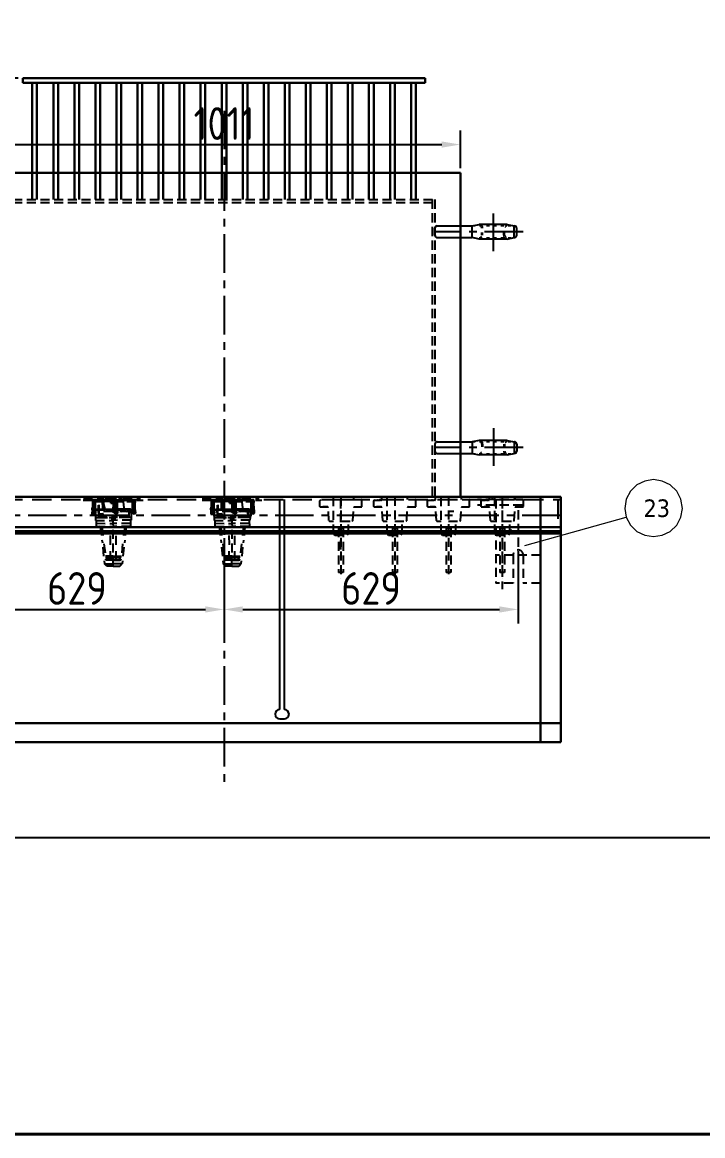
# Model space of a CAD drawing. Header units: millimetres. Extents: x 70841 to 133731, y -170061 to -164340.
# Drawn here: x 99717 to 101172, y -169741 to -167358 of the extents above; entities that cross this region are included whole.
import ezdxf

# ---------------------------------------------------------------- set-up
doc = ezdxf.new("R2010")
doc.units = ezdxf.units.MM
doc.header["$LTSCALE"] = 13
for name, pattern in [('ACAD_ISO03W100', [1.18, 0.47, -0.71]), ('CENTERX2', [101.6, 63.5, -12.7, 12.7, -12.7]), ('DASHED', [0.75, 0.5, -0.25]), ('HIDDEN', [9.525, 6.35, -3.175])]:
    doc.linetypes.add(name, pattern=pattern)
for name, color, linetype in [('1', 4, 'Continuous'), ('2', 3, 'Continuous'), ('粗实线', 4, 'Continuous'), ('细实线', 2, 'Continuous'), ('虚线', 6, 'HIDDEN'), ('铁心虚线', 1, 'DASHED')]:
    doc.layers.add(name, color=color, linetype=linetype)
doc.layers.add('标注、文本', color=3, linetype='Continuous', lineweight=25)
doc.layers.add('铁心', color=3, linetype='Continuous', lineweight=0)
doc.styles.get("Standard").update_dxf_attribs({"font": 'gbenor.shx', "bigfont": 'gbcbig.shx'})
doc.styles.add('Tahoma$001', font='tahoma.ttf', dxfattribs={"height": 2.159784})
doc.dimstyles.new('1-15', dxfattribs={"dimscale": 20, "dimtxt": 3.5, "dimasz": 2, "dimexe": 1.5, "dimexo": 0.5, "dimgap": 0.5, "dimtad": 1, "dimtoh": 1, "dimdec": 1, "dimdsep": 46, "dimtxsty": 'Standard', "dimcen": 2.5, "dimclrd": 3, "dimclre": 3, "dimclrt": 3, "dimadec": 0, "dimazin": 2, "dimtfac": 1, "dimtdec": 1, "dimtmove": 0, "dimatfit": 2, "dimfxl": 1, "dimarcsym": 0})

# ---------------------------------------------------------------- blocks, each defined once
blk = doc.blocks.new('*D975')
at = {"layer": 'Defpoints', "color": 0, "transparency": 16777216}
for p in [(100653.7, -167620), (99642.7, -167680.7), (100653.7, -167680.7)]:
    blk.add_point(p, dxfattribs=at)
at = {"layer": '标注、文本', "color": 3, "lineweight": -2, "transparency": 16777216}
for p, q in [((99642.7, -167670.7), (99642.7, -167590)), ((100653.7, -167670.7), (100653.7, -167590)), ((99682.7, -167620), (100613.7, -167620))]:
    blk.add_line(p, q, dxfattribs=at)
at = {"layer": '标注、文本', "color": 3, "transparency": 16777216}
for points in [[(99682.7, -167613.3), (99682.7, -167626.6), (99642.7, -167620)], [(100613.7, -167613.3), (100613.7, -167626.6), (100653.7, -167620)]]:
    blk.add_solid(points, dxfattribs=at)
at = {"layer": '标注、文本', "color": 3, "transparency": 16777216, "insert": (100148.2, -167575), "char_height": 70, "attachment_point": 5}
blk.add_mtext('1011', dxfattribs=at)
blk = doc.blocks.new('*D976')
at = {"layer": 'Defpoints', "color": 0, "transparency": 16777216}
for p in [(99519.2, -168498.7), (100148.2, -168498.7), (100148.2, -168615)]:
    blk.add_point(p, dxfattribs=at)
at = {"layer": '标注、文本', "color": 3, "lineweight": -2, "transparency": 16777216}
for p, q in [((99519.2, -168508.7), (99519.2, -168645)), ((100148.2, -168508.7), (100148.2, -168645)), ((99559.2, -168615), (100108.2, -168615))]:
    blk.add_line(p, q, dxfattribs=at)
at = {"layer": '标注、文本', "color": 3, "transparency": 16777216}
for points in [[(99559.2, -168608.4), (99559.2, -168621.7), (99519.2, -168615)], [(100108.2, -168608.4), (100108.2, -168621.7), (100148.2, -168615)]]:
    blk.add_solid(points, dxfattribs=at)
at = {"layer": '标注、文本', "color": 3, "transparency": 16777216, "insert": (99833.7, -168570), "char_height": 70, "attachment_point": 5}
blk.add_mtext('629', dxfattribs=at)
blk = doc.blocks.new('*D977')
at = {"layer": 'Defpoints', "color": 0, "transparency": 16777216}
for p in [(100148.2, -168452.7), (100777.2, -168498.7), (100777.2, -168615)]:
    blk.add_point(p, dxfattribs=at)
at = {"layer": '标注、文本', "color": 3, "lineweight": -2, "transparency": 16777216}
for p, q in [((100148.2, -168462.7), (100148.2, -168645)), ((100777.2, -168508.7), (100777.2, -168645)), ((100188.2, -168615), (100737.2, -168615))]:
    blk.add_line(p, q, dxfattribs=at)
at = {"layer": '标注、文本', "color": 3, "transparency": 16777216}
for points in [[(100188.2, -168608.4), (100188.2, -168621.7), (100148.2, -168615)], [(100737.2, -168608.4), (100737.2, -168621.7), (100777.2, -168615)]]:
    blk.add_solid(points, dxfattribs=at)
at = {"layer": '标注、文本', "color": 3, "transparency": 16777216, "insert": (100462.7, -168570), "char_height": 70, "attachment_point": 5}
blk.add_mtext('629', dxfattribs=at)
blk = doc.blocks.new('*D1769')
at = {"layer": 'Defpoints', "color": 0, "transparency": 16777216}
for p in [(99031.3, -167477.7), (99718.2, -167477.7), (99428.2, -168898.7)]:
    blk.add_point(p, dxfattribs=at)
at = {"layer": '标注、文本', "color": 3, "lineweight": -2, "transparency": 16777216}
for p, q in [((99708.2, -167477.7), (99001.3, -167477.7)), ((99031.3, -168858.7), (99031.3, -167517.7)), ((99418.2, -168898.7), (99001.3, -168898.7))]:
    blk.add_line(p, q, dxfattribs=at)
at = {"layer": '标注、文本', "color": 3, "transparency": 16777216}
for points in [[(99024.6, -167517.7), (99037.9, -167517.7), (99031.3, -167477.7)], [(99024.6, -168858.7), (99037.9, -168858.7), (99031.3, -168898.7)]]:
    blk.add_solid(points, dxfattribs=at)
at = {"layer": '标注、文本', "color": 3, "transparency": 16777216, "insert": (98986.3, -168188.2), "char_height": 70, "attachment_point": 5, "rotation": 90}
blk.add_mtext('1421', dxfattribs=at)

msp = doc.modelspace()

# ---------------------------------------------------------------- hatches: boundary and pattern name
at = {"layer": '铁心虚线', "ltscale": 3}
h = msp.add_hatch(color=6, dxfattribs=at)
h.dxf.hatch_style = 2
h.paths.add_polyline_path([(99911.156, -168380.596), (99942.487, -168380.646), (99943.286, -168384.104)])
h = msp.add_hatch(color=6, dxfattribs=at)
h.dxf.hatch_style = 2
h.paths.add_polyline_path([(99911.156, -168380.596), (99911.954, -168384.054), (99943.286, -168384.104)])
h = msp.add_hatch(color=6, dxfattribs=at)
h.dxf.hatch_style = 2
h.paths.add_polyline_path([(99942.487, -168380.646), (99948.339, -168380.752), (99948.977, -168383.518)])
h = msp.add_hatch(color=6, dxfattribs=at)
h.dxf.hatch_style = 2
h.paths.add_polyline_path([(99942.487, -168380.646), (99943.286, -168384.104), (99948.977, -168383.518)])
h = msp.add_hatch(color=6, dxfattribs=at)
h.dxf.hatch_style = 2
h.paths.add_polyline_path([(99948.339, -168380.752), (99948.977, -168383.518), (99949.03, -168380.593)])
h = msp.add_hatch(color=6, dxfattribs=at)
h.dxf.hatch_style = 2
h.paths.add_polyline_path([(100165.156, -168380.596), (100196.487, -168380.646), (100197.286, -168384.104)])
h = msp.add_hatch(color=6, dxfattribs=at)
h.dxf.hatch_style = 2
h.paths.add_polyline_path([(100165.156, -168380.596), (100165.954, -168384.054), (100197.286, -168384.104)])
h = msp.add_hatch(color=6, dxfattribs=at)
h.dxf.hatch_style = 2
h.paths.add_polyline_path([(100196.487, -168380.646), (100202.339, -168380.752), (100202.977, -168383.518)])
h = msp.add_hatch(color=6, dxfattribs=at)
h.dxf.hatch_style = 2
h.paths.add_polyline_path([(100196.487, -168380.646), (100197.286, -168384.104), (100202.977, -168383.518)])
h = msp.add_hatch(color=6, dxfattribs=at)
h.dxf.hatch_style = 2
h.paths.add_polyline_path([(100202.339, -168380.752), (100202.977, -168383.518), (100203.03, -168380.593)])

# ---------------------------------------------------------------- linework, layer by layer
at = {"layer": '1', "color": 1, "linetype": 'CENTERX2', "lineweight": -3, "ltscale": 0.1}
for p, q in [((100148.169, -167547.563), (100148.169, -168987.084)), ((100724.161, -167848.006), (100724.161, -167767.313)), ((100787.782, -167806.67), (100599.169, -167806.67)), ((100724.161, -168227.281), (100724.161, -168307.974)), ((100787.782, -168268.617), (100599.169, -168268.617)), ((100868.169, -168413.745), (99428.169, -168413.745))]:
    msp.add_line(p, q, dxfattribs=at)
at = {"layer": '1', "const_width": 6.541}
msp.add_lwpolyline([(98685.929, -169738.188), (105861.929, -169738.188), (105861.929, -164580.438), (98685.929, -164580.438), (98685.929, -169738.188)], dxfattribs=at)
at = {"layer": '2'}
msp.add_line((98685.929, -169102.813), (105861.929, -169102.813), dxfattribs=at)
at = {"layer": '标注、文本'}
for p, q in [((100599.169, -167814.17), (100599.169, -167799.17)), ((100604.169, -167794.17), (100678.911, -167794.17)), ((100678.911, -167794.17), (100693.911, -167791.17)), ((100678.911, -167819.17), (100678.911, -167794.17)), ((100753.911, -167791.17), (100693.911, -167791.17)), ((100753.911, -167791.17), (100768.911, -167794.17)), ((100768.911, -167819.17), (100768.911, -167794.17)), ((100774.152, -167814.17), (100774.152, -167799.17)), ((100604.169, -167819.17), (100678.911, -167819.17)), ((100693.911, -167822.17), (100678.911, -167819.17)), ((100753.911, -167822.17), (100693.911, -167822.17)), ((100753.911, -167822.17), (100768.911, -167819.17)), ((100693.911, -168253.117), (100678.911, -168256.117)), ((100753.911, -168253.117), (100693.911, -168253.117)), ((100753.911, -168253.117), (100768.911, -168256.117)), ((100599.169, -168261.117), (100599.169, -168276.117)), ((100604.169, -168256.117), (100678.911, -168256.117)), ((100678.911, -168256.117), (100678.911, -168281.117)), ((100768.911, -168256.117), (100768.911, -168281.117)), ((100774.152, -168261.117), (100774.152, -168276.117)), ((100604.169, -168281.117), (100678.911, -168281.117)), ((100678.911, -168281.117), (100693.911, -168284.117)), ((100753.911, -168284.117), (100693.911, -168284.117)), ((100753.911, -168284.117), (100768.911, -168281.117)), ((100267.169, -168829.376), (100267.169, -168379.745)), ((100277.169, -168829.376), (100277.169, -168379.745)), ((100257.169, -168839.376), (100257.169, -168839.376)), ((100267.169, -168849.376), (100277.169, -168849.376)), ((100267.169, -168849.376), (100267.169, -168849.376)), ((100277.169, -168849.376), (100277.169, -168849.376)), ((100287.169, -168839.376), (100287.169, -168839.376))]:
    msp.add_line(p, q, dxfattribs=at)
at = {"layer": '标注、文本', "color": 2, "linetype": 'ACAD_ISO03W100', "lineweight": 18}
for p, q in [((100678.911, -167794.17), (100769.152, -167794.17)), ((100698.911, -167814.17), (100698.911, -167799.17)), ((100701.911, -167814.17), (100701.911, -167799.17)), ((100745.911, -167814.17), (100745.911, -167799.17)), ((100748.911, -167814.17), (100748.911, -167799.17)), ((100678.911, -167819.17), (100769.152, -167819.17)), ((100678.911, -168256.117), (100769.152, -168256.117)), ((100698.911, -168261.117), (100698.911, -168276.117)), ((100701.911, -168261.117), (100701.911, -168276.117)), ((100745.911, -168261.117), (100745.911, -168276.117)), ((100748.911, -168261.117), (100748.911, -168276.117)), ((100678.911, -168281.117), (100769.152, -168281.117))]:
    msp.add_line(p, q, dxfattribs=at)
at = {"layer": '标注、文本'}
for centre, radius, start, end in [((100604.169, -167799.17), 5, 90, 180), ((100769.152, -167799.17), 5, 0, 90), ((100604.169, -167814.17), 5, 180, 270), ((100769.152, -167814.17), 5, 270, 0), ((100604.169, -168261.117), 5, 90, 180), ((100604.169, -168276.117), 5, 180, 270), ((100769.152, -168261.117), 5, 0, 90), ((100769.152, -168276.117), 5, 270, 0), ((100267.169, -168839.376), 10, 90, 180), ((100267.169, -168839.376), 10, 180, 270), ((100277.169, -168839.376), 10, 0, 90), ((100277.169, -168839.376), 10, 270, 0)]:
    msp.add_arc(centre, radius, start, end, dxfattribs=at)
at = {"layer": '标注、文本', "color": 2, "linetype": 'ACAD_ISO03W100', "lineweight": 18}
for centre, radius, start, end in [((100693.911, -167799.17), 8, 0, 90), ((100693.911, -167799.17), 5, 0, 90), ((100753.911, -167799.17), 8, 90, 180), ((100753.911, -167799.17), 5, 90, 180), ((100693.911, -167814.17), 5, 270, 0), ((100693.911, -167814.17), 8, 270, 0), ((100753.911, -167814.17), 8, 180, 270), ((100753.911, -167814.17), 5, 180, 270), ((100693.911, -168261.117), 8, 0, 90), ((100753.911, -168261.117), 8, 90, 180), ((100693.911, -168261.117), 5, 0, 90), ((100693.911, -168276.117), 5, 270, 0), ((100693.911, -168276.117), 8, 270, 0), ((100753.911, -168276.117), 8, 180, 270), ((100753.911, -168261.117), 5, 90, 180), ((100753.911, -168276.117), 5, 180, 270)]:
    msp.add_arc(centre, radius, start, end, dxfattribs=at)
at = {"layer": '粗实线', "lineweight": 30}
for p, q in [((99718.169, -167477.745), (100578.169, -167477.745)), ((99718.169, -167477.745), (99718.169, -167487.745)), ((99718.169, -167487.745), (100578.169, -167487.745)), ((99738.169, -167487.745), (99738.169, -167737.745)), ((99748.169, -167487.745), (99748.169, -167737.745)), ((99783.169, -167487.745), (99783.169, -167737.745)), ((99793.169, -167487.745), (99793.169, -167737.745)), ((99828.169, -167487.745), (99828.169, -167737.745)), ((99838.169, -167487.745), (99838.169, -167737.745)), ((99873.169, -167487.745), (99873.169, -167737.745)), ((99883.169, -167487.745), (99883.169, -167737.745)), ((99918.169, -167487.745), (99918.169, -167737.745)), ((99928.169, -167487.745), (99928.169, -167737.745)), ((99963.169, -167487.745), (99963.169, -167737.745)), ((99973.169, -167487.745), (99973.169, -167737.745)), ((100008.169, -167487.745), (100008.169, -167737.745)), ((100018.169, -167487.745), (100018.169, -167737.745)), ((100053.169, -167487.745), (100053.169, -167737.745)), ((100063.169, -167487.745), (100063.169, -167737.745)), ((100098.169, -167487.745), (100098.169, -167737.745)), ((100108.169, -167487.745), (100108.169, -167737.745)), ((100143.169, -167487.745), (100143.169, -167737.745)), ((100153.169, -167487.745), (100153.169, -167737.745)), ((100188.169, -167487.745), (100188.169, -167737.745)), ((100198.169, -167487.745), (100198.169, -167737.745)), ((100233.169, -167487.745), (100233.169, -167737.745)), ((100243.169, -167487.745), (100243.169, -167737.745)), ((100278.169, -167487.745), (100278.169, -167737.745)), ((100288.169, -167487.745), (100288.169, -167737.745)), ((100323.169, -167487.745), (100323.169, -167737.745)), ((100333.169, -167487.745), (100333.169, -167737.745)), ((100368.169, -167487.745), (100368.169, -167737.745)), ((100378.169, -167487.745), (100378.169, -167737.745)), ((100413.169, -167487.745), (100413.169, -167737.745)), ((100423.169, -167487.745), (100423.169, -167737.745)), ((100458.169, -167487.745), (100458.169, -167737.745)), ((100468.169, -167487.745), (100468.169, -167737.745)), ((100503.169, -167487.745), (100503.169, -167737.745)), ((100513.169, -167487.745), (100513.169, -167737.745)), ((100548.169, -167487.745), (100548.169, -167737.745)), ((100558.169, -167487.745), (100558.169, -167737.745)), ((100578.169, -167477.745), (100578.169, -167487.745)), ((99642.669, -167680.745), (100653.669, -167680.745)), ((100653.669, -167680.745), (100653.669, -168373.745)), ((99428.169, -168373.745), (100868.169, -168373.745)), ((100825.169, -168373.745), (100825.169, -168898.745)), ((100868.169, -168373.745), (100868.169, -168438.745)), ((100868.169, -168373.745), (100868.169, -168898.745)), ((99428.169, -168438.745), (100868.169, -168438.745)), ((99428.169, -168858.745), (100868.169, -168858.745)), ((99428.169, -168898.745), (100868.169, -168898.745))]:
    msp.add_line(p, q, dxfattribs=at)
at = {"layer": '细实线', "color": 4, "lineweight": 30}
for p, q in [((99428.169, -168447.701), (100868.169, -168447.701)), ((99428.169, -168452.701), (100868.169, -168452.701))]:
    msp.add_line(p, q, dxfattribs=at)
at = {"layer": '虚线', "ltscale": 0.5}
for p, q in [((99428.169, -168379.745), (100868.169, -168379.745)), ((100862.169, -168379.745), (100862.169, -168438.745))]:
    msp.add_line(p, q, dxfattribs=at)
at = {"layer": '铁心'}
msp.add_lwpolyline([(101128.476, -168398.922), (101125.163, -168379.043), (101116.128, -168361.876), (101102.273, -168348.021), (101085.105, -168340.491), (101066.733, -168337.178), (101048.059, -168340.491), (101031.193, -168348.021), (101017.338, -168361.876), (101008.001, -168379.043), (101004.99, -168398.922), (101008.001, -168417.595), (101017.338, -168434.462), (101031.193, -168448.316), (101048.059, -168456.147), (101066.733, -168459.159), (101085.105, -168456.147), (101102.273, -168448.316), (101116.128, -168434.462), (101125.163, -168417.595)], close=True, dxfattribs=at)
msp.add_lwpolyline([(100791.773, -168478.223), (101008.001, -168417.595), (101008.001, -168417.595)], dxfattribs=at)
at = {"layer": '铁心虚线', "color": 6, "ltscale": 3}
for p, q in [((99697.169, -167737.745), (100599.169, -167737.745)), ((99697.169, -167743.745), (100599.169, -167743.745)), ((100593.169, -167737.745), (100593.169, -168373.745)), ((100599.169, -167737.745), (100599.169, -168373.745)), ((99911.169, -168522.625), (99911.486, -168373.745)), ((100165.169, -168522.625), (100165.486, -168373.745)), ((100353.198, -168394.745), (100353.198, -168382.227)), ((100354.198, -168395.745), (100369.762, -168395.745)), ((100369.743, -168395.745), (100359.179, -168395.745)), ((100369.756, -168395.745), (100359.191, -168395.745)), ((100372.617, -168424.811), (100370.741, -168396.678)), ((100372.629, -168424.811), (100370.753, -168396.678)), ((100382.179, -168452.745), (100382.179, -168373.745)), ((100398.187, -168373.745), (100398.168, -168549.634)), ((100398.18, -168379.745), (100438.179, -168379.745)), ((100398.192, -168379.745), (100438.191, -168379.745)), ((100398.198, -168379.745), (100442.198, -168379.745)), ((100398.202, -168486.774), (100398.202, -168373.745)), ((100398.202, -168373.745), (100398.202, -168425.745)), ((100423.741, -168424.811), (100425.617, -168396.678)), ((100423.753, -168424.811), (100425.629, -168396.678)), ((100425.679, -168379.745), (100425.679, -168373.745)), ((100425.691, -168379.745), (100425.691, -168373.745)), ((100426.614, -168395.745), (100437.18, -168395.747)), ((100426.627, -168395.745), (100437.192, -168395.747)), ((100426.633, -168395.745), (100442.198, -168395.745)), ((100443.198, -168394.745), (100443.198, -168380.745)), ((100468.228, -168394.745), (100468.228, -168382.227)), ((100469.228, -168381.228), (100474.236, -168381.245)), ((100469.228, -168395.745), (100484.792, -168395.745)), ((100484.774, -168395.745), (100474.209, -168395.745)), ((100484.786, -168395.745), (100474.222, -168395.745)), ((100474.236, -168381.801), (100474.236, -168381.245)), ((100476.18, -168381.801), (100474.236, -168381.801)), ((100476.18, -168381.245), (100476.18, -168381.801)), ((100476.18, -168381.245), (100476.18, -168381.801)), ((100477.13, -168381.245), (100476.18, -168381.245)), ((100477.13, -168381.801), (100477.13, -168381.245)), ((100479.074, -168381.801), (100477.13, -168381.801)), ((100480.023, -168381.245), (100479.074, -168381.245)), ((100479.074, -168381.245), (100479.074, -168381.801)), ((100479.074, -168381.245), (100479.074, -168381.801)), ((100480.023, -168381.801), (100480.023, -168381.245)), ((100481.968, -168381.801), (100480.023, -168381.801)), ((100483.728, -168381.245), (100481.968, -168381.245)), ((100481.968, -168381.245), (100481.968, -168381.801)), ((100485.709, -168377.745), (100485.709, -168373.745)), ((100485.728, -168379.245), (100485.727, -168373.745)), ((100487.647, -168424.811), (100485.772, -168396.678)), ((100487.659, -168424.811), (100485.784, -168396.678)), ((100497.209, -168452.745), (100497.209, -168373.745)), ((100513.218, -168373.745), (100513.198, -168549.634)), ((100513.21, -168379.745), (100553.209, -168379.745)), ((100513.223, -168379.745), (100553.222, -168379.745)), ((100513.229, -168379.745), (100557.228, -168379.745)), ((100538.772, -168424.811), (100540.647, -168396.678)), ((100538.784, -168424.811), (100540.659, -168396.678)), ((100540.709, -168379.745), (100540.709, -168373.745)), ((100540.722, -168379.745), (100540.722, -168373.745)), ((100541.645, -168395.745), (100552.211, -168395.747)), ((100541.657, -168395.745), (100552.223, -168395.747)), ((100541.664, -168395.745), (100557.228, -168395.745)), ((100558.228, -168394.745), (100558.228, -168380.745)), ((100583.246, -168394.745), (100583.246, -168382.227)), ((100584.246, -168381.228), (100589.254, -168381.245)), ((100584.246, -168395.745), (100599.811, -168395.745)), ((100599.792, -168395.745), (100589.228, -168395.745)), ((100599.804, -168395.745), (100589.24, -168395.745)), ((100589.254, -168381.801), (100589.254, -168381.245)), ((100591.199, -168381.801), (100589.254, -168381.801)), ((100591.199, -168381.245), (100591.199, -168381.801)), ((100591.199, -168381.245), (100591.199, -168381.801)), ((100592.148, -168381.245), (100591.199, -168381.245)), ((100592.148, -168381.801), (100592.148, -168381.245)), ((100594.093, -168381.801), (100592.148, -168381.801)), ((100595.042, -168381.245), (100594.093, -168381.245)), ((100594.093, -168381.245), (100594.093, -168381.801)), ((100594.093, -168381.245), (100594.093, -168381.801)), ((100595.042, -168381.801), (100595.042, -168381.245)), ((100596.986, -168381.801), (100595.042, -168381.801)), ((100598.746, -168381.245), (100596.986, -168381.245)), ((100596.986, -168381.245), (100596.986, -168381.801)), ((100600.728, -168377.745), (100600.728, -168373.745)), ((100600.746, -168379.245), (100600.745, -168373.745)), ((100602.665, -168424.811), (100600.79, -168396.678)), ((100602.678, -168424.811), (100600.802, -168396.678)), ((100612.228, -168452.745), (100612.228, -168373.745)), ((100628.236, -168373.745), (100628.216, -168549.634)), ((100628.229, -168379.745), (100668.228, -168379.745)), ((100628.241, -168379.745), (100668.24, -168379.745)), ((100628.247, -168379.745), (100672.246, -168379.745)), ((100653.79, -168424.811), (100655.665, -168396.678)), ((100653.802, -168424.811), (100655.678, -168396.678)), ((100655.728, -168379.745), (100655.728, -168373.745)), ((100655.74, -168379.745), (100655.74, -168373.745)), ((100656.663, -168395.745), (100667.229, -168395.747)), ((100656.675, -168395.745), (100667.241, -168395.747)), ((100656.682, -168395.745), (100672.246, -168395.745)), ((100673.246, -168394.745), (100673.246, -168380.745)), ((100786.252, -168379.745), (100690.252, -168379.745)), ((100786.252, -168391.745), (100690.252, -168391.745)), ((100698.248, -168394.745), (100698.248, -168382.227)), ((100699.248, -168381.228), (100704.255, -168381.245)), ((100699.248, -168395.745), (100714.812, -168395.745)), ((100714.794, -168395.745), (100704.229, -168395.745)), ((100714.806, -168395.745), (100704.241, -168395.745)), ((100704.255, -168381.801), (100704.255, -168381.245)), ((100706.2, -168381.801), (100704.255, -168381.801)), ((100706.2, -168381.245), (100706.2, -168381.801)), ((100706.2, -168381.245), (100706.2, -168381.801)), ((100707.149, -168381.245), (100706.2, -168381.245)), ((100707.149, -168381.801), (100707.149, -168381.245)), ((100709.094, -168381.801), (100707.149, -168381.801)), ((100710.043, -168381.245), (100709.094, -168381.245)), ((100709.094, -168381.245), (100709.094, -168381.801)), ((100709.094, -168381.245), (100709.094, -168381.801)), ((100710.043, -168381.801), (100710.043, -168381.245)), ((100711.988, -168381.801), (100710.043, -168381.801)), ((100713.748, -168381.245), (100711.988, -168381.245)), ((100711.988, -168381.245), (100711.988, -168381.801)), ((100715.729, -168377.745), (100715.729, -168373.745)), ((100715.748, -168379.245), (100715.747, -168373.745)), ((100717.667, -168424.811), (100715.791, -168396.678)), ((100717.679, -168424.811), (100715.804, -168396.678)), ((100721.752, -168373.745), (100721.752, -168379.745)), ((100727.229, -168452.745), (100727.229, -168373.745)), ((100729.169, -168379.745), (100729.169, -168558.745)), ((100743.238, -168373.745), (100743.218, -168549.634)), ((100743.23, -168379.745), (100783.229, -168379.745)), ((100743.242, -168379.745), (100783.241, -168379.745)), ((100743.249, -168379.745), (100787.248, -168379.745)), ((100743.252, -168379.745), (100743.252, -168571.745)), ((100768.791, -168424.811), (100770.667, -168396.678)), ((100768.804, -168424.811), (100770.679, -168396.678)), ((100770.729, -168379.745), (100770.729, -168373.745)), ((100770.741, -168379.745), (100770.741, -168373.745)), ((100771.665, -168395.745), (100782.231, -168395.747)), ((100771.677, -168395.745), (100782.243, -168395.747)), ((100771.683, -168395.745), (100787.248, -168395.745)), ((100788.248, -168394.745), (100788.248, -168380.745)), ((100825.169, -168379.745), (100825.169, -168558.745)), ((100627.25, -168404.745), (100639.25, -168404.745)), ((100777.169, -168402.745), (100777.169, -168594.745)), ((100373.614, -168425.745), (100382.179, -168425.745)), ((100373.627, -168425.745), (100382.191, -168425.745)), ((100393.177, -168440.745), (100393.175, -168535.745)), ((100393.177, -168440.745), (100403.163, -168440.745)), ((100398.18, -168425.745), (100422.743, -168425.745)), ((100398.193, -168425.745), (100422.756, -168425.745)), ((100403.163, -168440.745), (100403.161, -168535.745)), ((100414.179, -168452.745), (100414.179, -168425.745)), ((100488.645, -168425.745), (100497.209, -168425.745)), ((100488.657, -168425.745), (100497.222, -168425.745)), ((100508.207, -168440.745), (100508.205, -168535.745)), ((100508.207, -168440.745), (100518.193, -168440.745)), ((100513.211, -168425.745), (100537.774, -168425.745)), ((100513.223, -168425.745), (100537.786, -168425.745)), ((100518.193, -168440.745), (100518.191, -168535.745)), ((100529.209, -168452.745), (100529.209, -168425.745)), ((100603.663, -168425.745), (100612.228, -168425.745)), ((100603.675, -168425.745), (100612.24, -168425.745)), ((100623.225, -168440.745), (100623.223, -168535.745)), ((100623.225, -168440.745), (100633.212, -168440.745)), ((100628.229, -168425.745), (100652.792, -168425.745)), ((100628.241, -168425.745), (100652.804, -168425.745)), ((100633.212, -168440.745), (100633.209, -168535.745)), ((100644.228, -168452.745), (100644.228, -168425.745)), ((100718.665, -168425.745), (100727.229, -168425.745)), ((100718.677, -168425.745), (100727.241, -168425.745)), ((100738.227, -168440.745), (100738.225, -168535.745)), ((100738.227, -168440.745), (100748.213, -168440.745)), ((100743.231, -168425.745), (100767.794, -168425.745)), ((100743.243, -168425.745), (100767.806, -168425.745)), ((100748.213, -168440.745), (100748.211, -168535.745)), ((100759.229, -168452.745), (100759.229, -168425.745)), ((100761.291, -168443.701), (100761.291, -168447.701)), ((100761.291, -168443.701), (100761.291, -168447.701)), ((100382.175, -168452.745), (100385.175, -168455.745)), ((100414.175, -168452.745), (100382.175, -168452.745)), ((100382.179, -168452.745), (100385.179, -168455.745)), ((100414.179, -168452.745), (100382.179, -168452.745)), ((100385.175, -168455.745), (100411.175, -168455.745)), ((100385.179, -168455.745), (100411.179, -168455.745)), ((100414.175, -168452.745), (100411.175, -168455.745)), ((100414.179, -168452.745), (100411.179, -168455.745)), ((100497.205, -168452.745), (100500.205, -168455.745)), ((100529.205, -168452.745), (100497.205, -168452.745)), ((100497.209, -168452.745), (100500.209, -168455.745)), ((100529.209, -168452.745), (100497.209, -168452.745)), ((100500.205, -168455.745), (100526.205, -168455.745)), ((100500.209, -168455.745), (100526.209, -168455.745)), ((100529.205, -168452.745), (100526.205, -168455.745)), ((100529.209, -168452.745), (100526.209, -168455.745)), ((100612.223, -168452.745), (100615.223, -168455.745)), ((100644.223, -168452.745), (100612.223, -168452.745)), ((100612.228, -168452.745), (100615.228, -168455.745)), ((100644.228, -168452.745), (100612.228, -168452.745)), ((100615.223, -168455.745), (100641.223, -168455.745)), ((100615.228, -168455.745), (100641.228, -168455.745)), ((100644.223, -168452.745), (100641.223, -168455.745)), ((100644.228, -168452.745), (100641.228, -168455.745)), ((100727.225, -168452.745), (100730.225, -168455.745)), ((100759.225, -168452.745), (100727.225, -168452.745)), ((100727.229, -168452.745), (100730.229, -168455.745)), ((100759.229, -168452.745), (100727.229, -168452.745)), ((100730.225, -168455.745), (100756.225, -168455.745)), ((100730.229, -168455.745), (100756.229, -168455.745)), ((100759.225, -168452.745), (100756.225, -168455.745)), ((100759.229, -168452.745), (100756.229, -168455.745)), ((100825.169, -168498.745), (100729.169, -168498.745)), ((100766.169, -168498.745), (100766.169, -168558.745)), ((100788.169, -168498.745), (100788.169, -168558.745)), ((100403.161, -168535.745), (100393.175, -168535.745)), ((100518.191, -168535.745), (100508.205, -168535.745)), ((100633.209, -168535.745), (100623.223, -168535.745)), ((100748.211, -168535.745), (100738.225, -168535.745)), ((100766.169, -168558.745), (100729.169, -168558.745)), ((100825.169, -168558.745), (100788.169, -168558.745))]:
    msp.add_line(p, q, dxfattribs=at)
for points in [[(99853.179, -168380.913), (99890.362, -168381.069)], [(99865.52, -168383.89), (99867.754, -168384.103), (99869.297, -168384.475), (99869.616, -168385.858)], [(99865.836, -168401.985), (99866.049, -168399.75), (99871.154, -168384.004)], [(99874.989, -168383.89), (99867.754, -168384.103)], [(99911.263, -168384.213), (99871.154, -168384.004), (99868.762, -168402.038)], [(99869.829, -168383.624), (99871.531, -168384.688), (99871.85, -168386.071)], [(99873.234, -168385.752), (99873.606, -168384.209), (99874.989, -168383.89)], [(99911.156, -168380.596), (99879.824, -168380.546), (99880.356, -168379.695), (99911.688, -168379.745)], [(99880.647, -168373.745), (99880.356, -168379.695)], [(99885.84, -168383.569), (99886.053, -168381.335), (99880.361, -168381.921), (99880.84, -168383.995)], [(99887.383, -168383.942), (99892.438, -168399.527), (99892.225, -168401.761)], [(99890.889, -168377.992), (99888.763, -168400.333)], [(99888.766, -168383.622), (99893.289, -168400.059), (99893.768, -168402.134), (99891.534, -168401.921)], [(99906.209, -168387.565), (99906.05, -168373.745)], [(99907.346, -168373.745), (99907.38, -168389.48)], [(99911.156, -168380.596), (99942.487, -168380.646), (99943.019, -168379.795), (99911.688, -168379.745)], [(99911.263, -168384.213), (99948.977, -168383.518), (99949.03, -168380.593), (99911.156, -168380.596)], [(99911.263, -168384.213), (99950.52, -168383.89), (99952.063, -168384.263), (99952.382, -168385.646)], [(99914.88, -168384.107), (99916.423, -168384.479), (99916.742, -168385.862)], [(99915.43, -168373.745), (99915.466, -168389.798)], [(99915.624, -168381.021), (99944.03, -168381.019)], [(99916.529, -168388.096), (99916.686, -168373.745)], [(99916.954, -168383.628), (99918.657, -168384.691), (99918.976, -168386.074)], [(99920.359, -168385.755), (99920.731, -168384.212), (99922.114, -168383.893)], [(99931.689, -168378.041), (99933.872, -168400.116)], [(99938.179, -168380.913), (99975.362, -168381.069)], [(99942.627, -168373.745), (99943.019, -168379.795)], [(99950.52, -168383.89), (99952.754, -168384.103), (99954.297, -168384.475), (99954.616, -168385.858)], [(99959.989, -168383.89), (99952.754, -168384.103)], [(99954.829, -168383.624), (99956.531, -168384.688), (99956.85, -168386.071)], [(99958.234, -168385.752), (99958.606, -168384.209), (99959.989, -168383.89)], [(100107.179, -168380.913), (100144.362, -168381.069)], [(100119.52, -168383.89), (100121.754, -168384.103), (100123.297, -168384.475), (100123.616, -168385.858)], [(100119.836, -168401.985), (100120.049, -168399.75), (100125.154, -168384.004)], [(100128.989, -168383.89), (100121.754, -168384.103)], [(100165.263, -168384.213), (100125.154, -168384.004), (100122.762, -168402.038)], [(100123.829, -168383.624), (100125.531, -168384.688), (100125.85, -168386.071)], [(100127.234, -168385.752), (100127.606, -168384.209), (100128.989, -168383.89)], [(100165.156, -168380.596), (100133.824, -168380.546), (100134.356, -168379.695), (100165.688, -168379.745)], [(100134.647, -168373.745), (100134.356, -168379.695)], [(100139.84, -168383.569), (100140.053, -168381.335), (100134.361, -168381.921), (100134.84, -168383.995)], [(100141.383, -168383.942), (100146.438, -168399.527), (100146.225, -168401.761)], [(100144.889, -168377.992), (100142.763, -168400.333)], [(100142.766, -168383.622), (100147.289, -168400.059), (100147.768, -168402.134), (100145.534, -168401.921)], [(100160.209, -168387.565), (100160.05, -168373.745)], [(100161.346, -168373.745), (100161.38, -168389.48)], [(100165.156, -168380.596), (100196.487, -168380.646), (100197.019, -168379.795), (100165.688, -168379.745)], [(100165.263, -168384.213), (100202.977, -168383.518), (100203.03, -168380.593), (100165.156, -168380.596)], [(100165.263, -168384.213), (100204.52, -168383.89), (100206.063, -168384.263), (100206.382, -168385.646)], [(100168.88, -168384.107), (100170.423, -168384.479), (100170.742, -168385.862)], [(100169.43, -168373.745), (100169.466, -168389.798)], [(100169.624, -168381.021), (100198.03, -168381.019)], [(100170.529, -168388.096), (100170.686, -168373.745)], [(100170.954, -168383.628), (100172.657, -168384.691), (100172.976, -168386.074)], [(100174.359, -168385.755), (100174.731, -168384.212), (100176.114, -168383.893)], [(100185.689, -168378.041), (100187.872, -168400.116)], [(100192.179, -168380.913), (100229.362, -168381.069)], [(100196.627, -168373.745), (100197.019, -168379.795)], [(100204.52, -168383.89), (100206.754, -168384.103), (100208.297, -168384.475), (100208.616, -168385.858)], [(100213.989, -168383.89), (100206.754, -168384.103)], [(100208.829, -168383.624), (100210.531, -168384.688), (100210.85, -168386.071)], [(100212.234, -168385.752), (100212.606, -168384.209), (100213.989, -168383.89)], [(99865.836, -168401.985), (99865.677, -168410.762), (99870.146, -168411.187), (99870.145, -168401.718)], [(99865.836, -168401.985), (99907.328, -168401.874), (99908.179, -168402.406), (99909.19, -168403.63)], [(99871.055, -168411.019), (99869.512, -168410.647), (99867.97, -168410.275), (99867.65, -168408.892)], [(99871.959, -168408.625), (99870.416, -168408.253), (99870.097, -168406.87)], [(99873.502, -168408.998), (99872.97, -168409.849), (99871.055, -168411.019)], [(99872.539, -168402.622), (99873.285, -168418.474), (99873.179, -168424.326), (99911.054, -168424.322)], [(99873.288, -168401.763), (99873.502, -168408.998)], [(99909.669, -168405.704), (99877.646, -168405.813)], [(99888.763, -168400.333), (99911.317, -168400.225)], [(99914.776, -168408.895), (99909.828, -168406.396), (99909.19, -168403.63)], [(99944.671, -168402.722), (99945.734, -168401.02), (99947.809, -168400.541), (99949.351, -168400.913), (99949.83, -168402.987), (99949.725, -168418.307), (99949.62, -168424.159), (99911.054, -168424.322)], [(99920.414, -168401.767), (99945.202, -168401.871), (99944.938, -168416.499), (99944.566, -168418.042), (99943.183, -168418.361), (99911.159, -168418.471)], [(99918.18, -168411.023), (99916.638, -168410.651), (99915.095, -168410.278), (99914.776, -168408.895)], [(99916.797, -168401.873), (99919.031, -168402.086)], [(99916.797, -168401.873), (99919.031, -168402.086)], [(99919.085, -168408.629), (99917.542, -168408.257), (99917.223, -168406.874)], [(99920.627, -168409.001), (99919.404, -168410.012), (99918.18, -168411.023)], [(99920.414, -168401.767), (99945.202, -168401.871), (99946.054, -168402.403), (99947.064, -168403.626)], [(99920.414, -168401.767), (99920.627, -168409.001)], [(99944.99, -168404.105), (99945.202, -168401.871), (99944.618, -168405.648), (99920.68, -168406.075)], [(99952.65, -168408.892), (99947.703, -168406.392), (99947.064, -168403.626)], [(99956.055, -168411.019), (99954.512, -168410.647), (99952.97, -168410.275), (99952.65, -168408.892)], [(99956.959, -168408.625), (99955.416, -168408.253), (99955.097, -168406.87)], [(99958.502, -168408.998), (99957.97, -168409.849), (99956.055, -168411.019)], [(99958.288, -168401.763), (99958.502, -168408.998)], [(100119.836, -168401.985), (100119.677, -168410.762), (100124.146, -168411.187), (100124.145, -168401.718)], [(100119.836, -168401.985), (100161.328, -168401.874), (100162.179, -168402.406), (100163.19, -168403.63)], [(100125.055, -168411.019), (100123.512, -168410.647), (100121.97, -168410.275), (100121.65, -168408.892)], [(100125.959, -168408.625), (100124.416, -168408.253), (100124.097, -168406.87)], [(100127.502, -168408.998), (100126.97, -168409.849), (100125.055, -168411.019)], [(100126.539, -168402.622), (100127.285, -168418.474), (100127.179, -168424.326), (100165.054, -168424.322)], [(100127.288, -168401.763), (100127.502, -168408.998)], [(100163.669, -168405.704), (100131.646, -168405.813)], [(100142.763, -168400.333), (100165.317, -168400.225)], [(100168.776, -168408.895), (100163.828, -168406.396), (100163.19, -168403.63)], [(100198.671, -168402.722), (100199.734, -168401.02), (100201.809, -168400.541), (100203.351, -168400.913), (100203.83, -168402.987), (100203.725, -168418.307), (100203.62, -168424.159), (100165.054, -168424.322)], [(100174.414, -168401.767), (100199.202, -168401.871), (100198.938, -168416.499), (100198.566, -168418.042), (100197.183, -168418.361), (100165.159, -168418.471)], [(100172.18, -168411.023), (100170.638, -168410.651), (100169.095, -168410.278), (100168.776, -168408.895)], [(100170.797, -168401.873), (100173.031, -168402.086)], [(100170.797, -168401.873), (100173.031, -168402.086)], [(100173.085, -168408.629), (100171.542, -168408.257), (100171.223, -168406.874)], [(100174.627, -168409.001), (100173.404, -168410.012), (100172.18, -168411.023)], [(100174.414, -168401.767), (100199.202, -168401.871), (100200.054, -168402.403), (100201.064, -168403.626)], [(100174.414, -168401.767), (100174.627, -168409.001)], [(100198.99, -168404.105), (100199.202, -168401.871), (100198.618, -168405.648), (100174.68, -168406.075)], [(100206.65, -168408.892), (100201.703, -168406.392), (100201.064, -168403.626)], [(100210.055, -168411.019), (100208.512, -168410.647), (100206.97, -168410.275), (100206.65, -168408.892)], [(100210.959, -168408.625), (100209.416, -168408.253), (100209.097, -168406.87)], [(100212.502, -168408.998), (100211.97, -168409.849), (100210.055, -168411.019)], [(100212.288, -168401.763), (100212.502, -168408.998)], [(99873.179, -168424.326), (99874.722, -168424.698), (99874.67, -168437.092), (99911.161, -168437.408)], [(99874.616, -168430.549), (99911.107, -168430.865)], [(99883.819, -168435.708), (99883.447, -168437.251), (99887.972, -168472.625)], [(99948.237, -168424.478), (99948.344, -168437.564), (99911.161, -168437.408)], [(99938.876, -168437.565), (99935.315, -168472.62)], [(100127.179, -168424.326), (100128.722, -168424.698), (100128.67, -168437.092), (100165.161, -168437.408)], [(100128.616, -168430.549), (100165.107, -168430.865)], [(100137.819, -168435.708), (100137.447, -168437.251), (100141.972, -168472.625)], [(100202.237, -168424.478), (100202.344, -168437.564), (100165.161, -168437.408)], [(100192.876, -168437.565), (100189.315, -168472.62)], [(99905.633, -168476.56), (99905.205, -168452.622)], [(99917.336, -168476.771), (99917.599, -168452.674)], [(100159.633, -168476.56), (100159.205, -168452.622)], [(100171.336, -168476.771), (100171.599, -168452.674)], [(99888.664, -168481.934), (99892.497, -168517.467), (99911.435, -168517.466)], [(99891.376, -168474.752), (99894.996, -168503.051)], [(99905.21, -168509.434), (99905.474, -168485.337)], [(99933.773, -168481.717), (99930.372, -168517.464), (99911.435, -168517.466)], [(99917.605, -168509.486), (99917.177, -168485.548)], [(99931.325, -168474.27), (99928.402, -168502.623)], [(100142.664, -168481.934), (100146.497, -168517.467), (100165.435, -168517.466)], [(100145.376, -168474.752), (100148.996, -168503.051)], [(100159.21, -168509.434), (100159.474, -168485.337)], [(100187.773, -168481.717), (100184.372, -168517.464), (100165.435, -168517.466)], [(100171.605, -168509.486), (100171.177, -168485.548)], [(100185.325, -168474.27), (100182.402, -168502.623)], [(99895.422, -168508.052), (99895.263, -168507.36), (99895.954, -168507.2)], [(99911.753, -168509.38), (99896.433, -168509.275), (99895.582, -168508.743), (99895.422, -168508.052)], [(99895.688, -168502.892), (99897.23, -168503.264), (99897.55, -168504.647), (99897.178, -168506.19), (99895.954, -168507.2)], [(99926.594, -168507.41), (99925.583, -168506.187), (99925.264, -168504.804), (99925.636, -168503.261), (99927.711, -168502.782)], [(99927.605, -168508.634), (99927.765, -168509.325), (99926.382, -168509.645)], [(99926.594, -168507.41), (99927.445, -168507.942), (99927.605, -168508.634)], [(100149.422, -168508.052), (100149.263, -168507.36), (100149.954, -168507.2)], [(100165.753, -168509.38), (100150.433, -168509.275), (100149.582, -168508.743), (100149.422, -168508.052)], [(100149.688, -168502.892), (100151.23, -168503.264), (100151.55, -168504.647), (100151.178, -168506.19), (100149.954, -168507.2)], [(100180.594, -168507.41), (100179.583, -168506.187), (100179.264, -168504.804), (100179.636, -168503.261), (100181.711, -168502.782)], [(100181.605, -168508.634), (100181.765, -168509.325), (100180.382, -168509.645)], [(100180.594, -168507.41), (100181.445, -168507.942), (100181.605, -168508.634)], [(99911.169, -168522.625), (99897.232, -168522.201), (99892.497, -168517.467)], [(99911.169, -168522.625), (99925.638, -168522.199), (99930.372, -168517.464)], [(100165.169, -168522.625), (100151.232, -168522.201), (100146.497, -168517.467)], [(100165.169, -168522.625), (100179.638, -168522.199), (100184.372, -168517.464)]]:
    msp.add_lwpolyline(points, dxfattribs=at)
for points in [[(99887.91, -168380.864), (99888.232, -168410.653), (99880.306, -168411.026), (99879.824, -168380.546)], [(99889.511, -168380.537), (99889.301, -168411.177), (99881.215, -168410.859), (99881.585, -168380.91)], [(100141.91, -168380.864), (100142.232, -168410.653), (100134.306, -168411.026), (100133.824, -168380.546)], [(100143.511, -168380.537), (100143.301, -168411.177), (100135.215, -168410.859), (100135.585, -168380.91)]]:
    msp.add_lwpolyline(points, close=True, dxfattribs=at)
for centre, radius, start, end in [((100354.198, -168382.228), 1, 90, 180), ((100354.198, -168394.745), 1, 180, 270), ((100369.743, -168396.745), 1, 3.814075, 90), ((100369.756, -168396.745), 1, 3.814075, 90), ((100369.762, -168396.745), 1, 3.814075, 90), ((100426.614, -168396.745), 1, 90, 176.185925), ((100426.627, -168396.745), 1, 90, 176.185925), ((100426.633, -168396.745), 1, 90, 176.185925), ((100442.198, -168380.745), 1, 0, 90), ((100442.198, -168394.745), 1, 270, 0), ((100469.228, -168382.228), 1, 90, 180), ((100469.228, -168394.745), 1, 180, 270), ((100483.728, -168379.245), 2, 270, 0), ((100483.728, -168379.245), 2, 270, 0), ((100484.774, -168396.745), 1, 3.814075, 90), ((100484.786, -168396.745), 1, 3.814075, 90), ((100484.792, -168396.745), 1, 3.814075, 90), ((100541.645, -168396.745), 1, 90, 176.185925), ((100541.657, -168396.745), 1, 90, 176.185925), ((100541.664, -168396.745), 1, 90, 176.185925), ((100557.228, -168380.745), 1, 0, 90), ((100557.228, -168394.745), 1, 270, 0), ((100584.246, -168382.228), 1, 90, 180), ((100584.246, -168394.745), 1, 180, 270), ((100598.746, -168379.245), 2, 270, 0), ((100598.746, -168379.245), 2, 270, 0), ((100599.792, -168396.745), 1, 3.814075, 90), ((100599.804, -168396.745), 1, 3.814075, 90), ((100599.811, -168396.745), 1, 3.814075, 90), ((100656.663, -168396.745), 1, 90, 176.185925), ((100656.675, -168396.745), 1, 90, 176.185925), ((100656.682, -168396.745), 1, 90, 176.185925), ((100672.246, -168380.745), 1, 0, 90), ((100672.246, -168394.745), 1, 270, 0), ((100699.248, -168382.228), 1, 90, 180), ((100699.248, -168394.745), 1, 180, 270), ((100713.748, -168379.245), 2, 270, 0), ((100713.748, -168379.245), 2, 270, 0), ((100714.794, -168396.745), 1, 3.814075, 90), ((100714.806, -168396.745), 1, 3.814075, 90), ((100714.812, -168396.745), 1, 3.814075, 90), ((100771.665, -168396.745), 1, 90, 176.185925), ((100771.677, -168396.745), 1, 90, 176.185925), ((100771.683, -168396.745), 1, 90, 176.185925), ((100787.248, -168380.745), 1, 0, 90), ((100787.248, -168394.745), 1, 270, 0), ((100373.614, -168424.745), 1, 183.814075, 270), ((100373.627, -168424.745), 1, 183.814075, 270), ((100422.743, -168424.745), 1, 270, 356.185925), ((100422.756, -168424.745), 1, 270, 356.185925), ((100488.645, -168424.745), 1, 183.814075, 270), ((100488.657, -168424.745), 1, 183.814075, 270), ((100537.774, -168424.745), 1, 270, 356.185925), ((100537.786, -168424.745), 1, 270, 356.185925), ((100603.663, -168424.745), 1, 183.814075, 270), ((100603.675, -168424.745), 1, 183.814075, 270), ((100652.792, -168424.745), 1, 270, 356.185925), ((100652.804, -168424.745), 1, 270, 356.185925), ((100718.665, -168424.745), 1, 183.814075, 270), ((100718.677, -168424.745), 1, 183.814075, 270), ((100767.794, -168424.745), 1, 270, 356.185925), ((100767.806, -168424.745), 1, 270, 356.185925), ((100777.169, -168498.745), 11, 0, 180)]:
    msp.add_arc(centre, radius, start, end, dxfattribs=at)
for points in [[(99847.11, -168380.815), (99847.11, -168380.815), (99884.293, -168380.971), (99884.293, -168380.971)], [(99847.322, -168378.581), (99847.322, -168378.581), (99884.346, -168378.045), (99884.346, -168378.045)], [(99867.437, -168401.657), (99867.437, -168401.657), (99867.382, -168385.646), (99867.382, -168385.646)], [(99869.671, -168401.87), (99869.671, -168401.87), (99869.616, -168385.858), (99869.616, -168385.858)], [(99871.905, -168402.082), (99871.905, -168402.082), (99871.85, -168386.071), (99871.85, -168386.071)], [(99873.288, -168401.763), (99873.288, -168401.763), (99873.234, -168385.752), (99873.234, -168385.752)], [(99874.989, -168383.89), (99874.989, -168383.89), (99888.766, -168383.622), (99888.766, -168383.622)], [(99880.647, -168373.745), (99880.472, -168377.321), (99880.356, -168379.695), (99880.356, -168379.695)], [(99882.968, -168373.745), (99882.741, -168377.445), (99882.59, -168379.907), (99882.59, -168379.907)], [(99884.259, -168373.745), (99884.087, -168377.262), (99883.973, -168379.588), (99883.973, -168379.588)], [(99887.871, -168373.745), (99887.702, -168377.202), (99887.591, -168379.481), (99887.591, -168379.481)], [(99889.507, -168373.745), (99889.283, -168377.415), (99889.133, -168379.853), (99889.133, -168379.853)], [(99893.07, -168381.13), (99893.07, -168381.13), (99929.402, -168380.754), (99929.402, -168380.754)], [(99893.123, -168378.204), (99893.123, -168378.204), (99929.614, -168378.52), (99929.614, -168378.52)], [(99896.656, -168373.745), (99896.483, -168377.291), (99896.368, -168379.64), (99896.368, -168379.64)], [(99898.871, -168373.745), (99898.709, -168377.414), (99898.602, -168379.853), (99898.602, -168379.853)], [(99910.996, -168379.905), (99910.996, -168379.905), (99910.996, -168377.151), (99910.996, -168373.745)], [(99911.534, -168373.745), (99911.549, -168383.01), (99911.584, -168404.534), (99911.584, -168404.534)], [(99911.688, -168379.745), (99911.688, -168379.745), (99911.688, -168377.077), (99911.687, -168373.745)], [(99913.656, -168385.117), (99913.656, -168385.117), (99917.169, -168400.331), (99917.169, -168400.331)], [(99914.562, -168401.661), (99914.562, -168401.661), (99914.508, -168385.649), (99914.508, -168385.649)], [(99916.797, -168401.873), (99916.797, -168401.873), (99916.742, -168385.862), (99916.742, -168385.862)], [(99919.031, -168402.086), (99919.031, -168402.086), (99918.976, -168386.074), (99918.976, -168386.074)], [(99920.414, -168401.767), (99920.414, -168401.767), (99920.359, -168385.755), (99920.359, -168385.755)], [(99923.797, -168373.745), (99923.968, -168377.382), (99924.082, -168379.797), (99924.082, -168379.797)], [(99926.021, -168373.745), (99926.198, -168377.5), (99926.316, -168380.01), (99926.316, -168380.01)], [(99932.11, -168380.815), (99932.11, -168380.815), (99969.293, -168380.971), (99969.293, -168380.971)], [(99932.322, -168378.581), (99932.322, -168378.581), (99969.346, -168378.045), (99969.346, -168378.045)], [(99933.266, -168373.745), (99933.437, -168377.382), (99933.551, -168379.796), (99933.551, -168379.796)], [(99934.791, -168373.745), (99934.972, -168377.588), (99935.093, -168380.168), (99935.093, -168380.168)], [(99938.413, -168373.745), (99938.591, -168377.529), (99938.711, -168380.062), (99938.711, -168380.062)], [(99939.811, -168373.745), (99939.981, -168377.352), (99940.094, -168379.742), (99940.094, -168379.742)], [(99942.627, -168373.745), (99942.863, -168377.38), (99943.019, -168379.795), (99943.019, -168379.795)], [(99952.437, -168401.657), (99952.437, -168401.657), (99952.382, -168385.646), (99952.382, -168385.646)], [(99954.671, -168401.87), (99954.671, -168401.87), (99954.616, -168385.858), (99954.616, -168385.858)], [(99956.905, -168402.082), (99956.905, -168402.082), (99956.85, -168386.071), (99956.85, -168386.071)], [(99958.288, -168401.763), (99958.288, -168401.763), (99958.234, -168385.752), (99958.234, -168385.752)], [(100101.11, -168380.815), (100101.11, -168380.815), (100138.293, -168380.971), (100138.293, -168380.971)], [(100101.322, -168378.581), (100101.322, -168378.581), (100138.346, -168378.045), (100138.346, -168378.045)], [(100121.437, -168401.657), (100121.437, -168401.657), (100121.382, -168385.646), (100121.382, -168385.646)], [(100123.671, -168401.87), (100123.671, -168401.87), (100123.616, -168385.858), (100123.616, -168385.858)], [(100125.905, -168402.082), (100125.905, -168402.082), (100125.85, -168386.071), (100125.85, -168386.071)], [(100127.288, -168401.763), (100127.288, -168401.763), (100127.234, -168385.752), (100127.234, -168385.752)], [(100128.989, -168383.89), (100128.989, -168383.89), (100142.766, -168383.622), (100142.766, -168383.622)], [(100134.647, -168373.745), (100134.472, -168377.321), (100134.356, -168379.695), (100134.356, -168379.695)], [(100136.968, -168373.745), (100136.741, -168377.445), (100136.59, -168379.907), (100136.59, -168379.907)], [(100138.259, -168373.745), (100138.087, -168377.262), (100137.973, -168379.588), (100137.973, -168379.588)], [(100141.871, -168373.745), (100141.702, -168377.202), (100141.591, -168379.481), (100141.591, -168379.481)], [(100143.507, -168373.745), (100143.283, -168377.415), (100143.133, -168379.853), (100143.133, -168379.853)], [(100147.07, -168381.13), (100147.07, -168381.13), (100183.402, -168380.754), (100183.402, -168380.754)], [(100147.123, -168378.204), (100147.123, -168378.204), (100183.614, -168378.52), (100183.614, -168378.52)], [(100150.656, -168373.745), (100150.483, -168377.291), (100150.368, -168379.64), (100150.368, -168379.64)], [(100152.871, -168373.745), (100152.709, -168377.414), (100152.602, -168379.853), (100152.602, -168379.853)], [(100164.996, -168379.905), (100164.996, -168379.905), (100164.996, -168377.151), (100164.996, -168373.745)], [(100165.534, -168373.745), (100165.549, -168383.01), (100165.584, -168404.534), (100165.584, -168404.534)], [(100165.688, -168379.745), (100165.688, -168379.745), (100165.688, -168377.077), (100165.687, -168373.745)], [(100167.656, -168385.117), (100167.656, -168385.117), (100171.169, -168400.331), (100171.169, -168400.331)], [(100168.562, -168401.661), (100168.562, -168401.661), (100168.508, -168385.649), (100168.508, -168385.649)], [(100170.797, -168401.873), (100170.797, -168401.873), (100170.742, -168385.862), (100170.742, -168385.862)], [(100173.031, -168402.086), (100173.031, -168402.086), (100172.976, -168386.074), (100172.976, -168386.074)], [(100174.414, -168401.767), (100174.414, -168401.767), (100174.359, -168385.755), (100174.359, -168385.755)], [(100177.797, -168373.745), (100177.968, -168377.382), (100178.082, -168379.797), (100178.082, -168379.797)], [(100180.021, -168373.745), (100180.198, -168377.5), (100180.316, -168380.01), (100180.316, -168380.01)], [(100186.11, -168380.815), (100186.11, -168380.815), (100223.293, -168380.971), (100223.293, -168380.971)], [(100186.322, -168378.581), (100186.322, -168378.581), (100223.346, -168378.045), (100223.346, -168378.045)], [(100187.266, -168373.745), (100187.437, -168377.382), (100187.551, -168379.796), (100187.551, -168379.796)], [(100188.791, -168373.745), (100188.972, -168377.588), (100189.093, -168380.168), (100189.093, -168380.168)], [(100192.413, -168373.745), (100192.591, -168377.529), (100192.711, -168380.062), (100192.711, -168380.062)], [(100193.811, -168373.745), (100193.981, -168377.352), (100194.094, -168379.742), (100194.094, -168379.742)], [(100196.627, -168373.745), (100196.863, -168377.38), (100197.019, -168379.795), (100197.019, -168379.795)], [(100206.437, -168401.657), (100206.437, -168401.657), (100206.382, -168385.646), (100206.382, -168385.646)], [(100208.671, -168401.87), (100208.671, -168401.87), (100208.616, -168385.858), (100208.616, -168385.858)], [(100210.905, -168402.082), (100210.905, -168402.082), (100210.85, -168386.071), (100210.85, -168386.071)], [(100212.288, -168401.763), (100212.288, -168401.763), (100212.234, -168385.752), (100212.234, -168385.752)], [(99867.65, -168408.892), (99867.65, -168408.892), (99867.437, -168401.657), (99867.437, -168401.657)], [(99869.671, -168401.87), (99869.671, -168401.87), (99871.905, -168402.082), (99871.905, -168402.082)], [(99869.671, -168401.87), (99869.671, -168401.87), (99870.097, -168406.87), (99870.097, -168406.87)], [(99871.959, -168408.625), (99871.959, -168408.625), (99871.267, -168408.785), (99871.267, -168408.785)], [(99871.905, -168402.082), (99871.905, -168402.082), (99871.959, -168408.625), (99871.959, -168408.625)], [(99873.285, -168418.474), (99873.285, -168418.474), (99911.159, -168418.471), (99911.159, -168418.471)], [(99873.288, -168401.763), (99873.288, -168401.763), (99893.768, -168402.134), (99893.768, -168402.134)], [(99875.677, -168400.441), (99875.677, -168400.441), (99911.317, -168400.225), (99911.317, -168400.225)], [(99877.966, -168416.665), (99877.966, -168416.665), (99911.372, -168416.236), (99911.372, -168416.236)], [(99879.828, -168418.42), (99879.828, -168418.42), (99911.159, -168418.471), (99911.159, -168418.471)], [(99908.234, -168418.418), (99908.234, -168418.418), (99908.128, -168424.269), (99908.128, -168424.269)], [(99949.725, -168418.307), (99949.725, -168418.307), (99911.159, -168418.471), (99911.159, -168418.471)], [(99933.872, -168400.116), (99933.872, -168400.116), (99911.317, -168400.225), (99911.317, -168400.225)], [(99947.809, -168400.541), (99947.809, -168400.541), (99911.317, -168400.225), (99911.317, -168400.225)], [(99944.938, -168416.499), (99944.938, -168416.499), (99911.372, -168416.236), (99911.372, -168416.236)], [(99914.776, -168408.895), (99914.776, -168408.895), (99914.562, -168401.661), (99914.562, -168401.661)], [(99914.777, -168418.364), (99914.777, -168418.364), (99914.671, -168424.215), (99914.671, -168424.215)], [(99916.797, -168401.873), (99916.797, -168401.873), (99917.223, -168406.874), (99917.223, -168406.874)], [(99919.085, -168408.629), (99919.085, -168408.629), (99918.393, -168408.789), (99918.393, -168408.789)], [(99919.031, -168402.086), (99919.031, -168402.086), (99919.085, -168408.629), (99919.085, -168408.629)], [(99937.117, -168401.552), (99937.117, -168401.552), (99927.915, -168405.862), (99927.915, -168405.862)], [(99932.915, -168405.436), (99932.915, -168405.436), (99932.223, -168405.596), (99932.223, -168405.596)], [(99939.617, -168406.074), (99939.617, -168406.074), (99945.202, -168401.871), (99945.202, -168401.871)], [(99941.692, -168405.595), (99941.692, -168405.595), (99944.99, -168404.105), (99944.99, -168404.105)], [(99944.671, -168402.722), (99944.671, -168402.722), (99944.725, -168418.733), (99944.725, -168418.733)], [(99947.809, -168400.541), (99947.809, -168400.541), (99947.117, -168400.7), (99947.117, -168400.7)], [(99952.65, -168408.892), (99952.65, -168408.892), (99952.437, -168401.657), (99952.437, -168401.657)], [(99954.671, -168401.87), (99954.671, -168401.87), (99956.905, -168402.082), (99956.905, -168402.082)], [(99954.671, -168401.87), (99954.671, -168401.87), (99955.097, -168406.87), (99955.097, -168406.87)], [(99956.959, -168408.625), (99956.959, -168408.625), (99956.267, -168408.785), (99956.267, -168408.785)], [(99956.905, -168402.082), (99956.905, -168402.082), (99956.959, -168408.625), (99956.959, -168408.625)], [(100121.65, -168408.892), (100121.65, -168408.892), (100121.437, -168401.657), (100121.437, -168401.657)], [(100123.671, -168401.87), (100123.671, -168401.87), (100125.905, -168402.082), (100125.905, -168402.082)], [(100123.671, -168401.87), (100123.671, -168401.87), (100124.097, -168406.87), (100124.097, -168406.87)], [(100125.959, -168408.625), (100125.959, -168408.625), (100125.267, -168408.785), (100125.267, -168408.785)], [(100125.905, -168402.082), (100125.905, -168402.082), (100125.959, -168408.625), (100125.959, -168408.625)], [(100127.285, -168418.474), (100127.285, -168418.474), (100165.159, -168418.471), (100165.159, -168418.471)], [(100127.288, -168401.763), (100127.288, -168401.763), (100147.768, -168402.134), (100147.768, -168402.134)], [(100129.677, -168400.441), (100129.677, -168400.441), (100165.317, -168400.225), (100165.317, -168400.225)], [(100131.966, -168416.665), (100131.966, -168416.665), (100165.372, -168416.236), (100165.372, -168416.236)], [(100133.828, -168418.42), (100133.828, -168418.42), (100165.159, -168418.471), (100165.159, -168418.471)], [(100162.234, -168418.418), (100162.234, -168418.418), (100162.128, -168424.269), (100162.128, -168424.269)], [(100203.725, -168418.307), (100203.725, -168418.307), (100165.159, -168418.471), (100165.159, -168418.471)], [(100187.872, -168400.116), (100187.872, -168400.116), (100165.317, -168400.225), (100165.317, -168400.225)], [(100201.809, -168400.541), (100201.809, -168400.541), (100165.317, -168400.225), (100165.317, -168400.225)], [(100198.938, -168416.499), (100198.938, -168416.499), (100165.372, -168416.236), (100165.372, -168416.236)], [(100168.776, -168408.895), (100168.776, -168408.895), (100168.562, -168401.661), (100168.562, -168401.661)], [(100168.777, -168418.364), (100168.777, -168418.364), (100168.671, -168424.215), (100168.671, -168424.215)], [(100170.797, -168401.873), (100170.797, -168401.873), (100171.223, -168406.874), (100171.223, -168406.874)], [(100173.085, -168408.629), (100173.085, -168408.629), (100172.393, -168408.789), (100172.393, -168408.789)], [(100173.031, -168402.086), (100173.031, -168402.086), (100173.085, -168408.629), (100173.085, -168408.629)], [(100191.117, -168401.552), (100191.117, -168401.552), (100181.915, -168405.862), (100181.915, -168405.862)], [(100186.915, -168405.436), (100186.915, -168405.436), (100186.223, -168405.596), (100186.223, -168405.596)], [(100193.617, -168406.074), (100193.617, -168406.074), (100199.202, -168401.871), (100199.202, -168401.871)], [(100195.692, -168405.595), (100195.692, -168405.595), (100198.99, -168404.105), (100198.99, -168404.105)], [(100198.671, -168402.722), (100198.671, -168402.722), (100198.725, -168418.733), (100198.725, -168418.733)], [(100201.809, -168400.541), (100201.809, -168400.541), (100201.117, -168400.7), (100201.117, -168400.7)], [(100206.65, -168408.892), (100206.65, -168408.892), (100206.437, -168401.657), (100206.437, -168401.657)], [(100208.671, -168401.87), (100208.671, -168401.87), (100210.905, -168402.082), (100210.905, -168402.082)], [(100208.671, -168401.87), (100208.671, -168401.87), (100209.097, -168406.87), (100209.097, -168406.87)], [(100210.959, -168408.625), (100210.959, -168408.625), (100210.267, -168408.785), (100210.267, -168408.785)], [(100210.905, -168402.082), (100210.905, -168402.082), (100210.959, -168408.625), (100210.959, -168408.625)], [(99887.064, -168437.144), (99887.064, -168437.144), (99889.992, -168465.603), (99889.992, -168465.603)], [(99948.29, -168431.021), (99948.29, -168431.021), (99911.107, -168430.865), (99911.107, -168430.865)], [(99935.95, -168437.512), (99935.95, -168437.512), (99932.335, -168466.025), (99932.335, -168466.025)], [(100141.064, -168437.144), (100141.064, -168437.144), (100143.992, -168465.603), (100143.992, -168465.603)], [(100202.29, -168431.021), (100202.29, -168431.021), (100165.107, -168430.865), (100165.107, -168430.865)], [(100189.95, -168437.512), (100189.95, -168437.512), (100186.335, -168466.025), (100186.335, -168466.025)], [(99911.22, -168500.763), (99911.22, -168500.763), (99894.517, -168500.977), (99894.517, -168500.977)], [(99895.422, -168508.052), (99895.422, -168508.052), (99894.731, -168508.211), (99894.731, -168508.211)], [(99911.699, -168502.837), (99911.699, -168502.837), (99894.996, -168503.051), (99894.996, -168503.051)], [(99911.274, -168507.305), (99911.274, -168507.305), (99895.954, -168507.2), (99895.954, -168507.2)], [(99911.22, -168500.763), (99911.22, -168500.763), (99928.775, -168501.08), (99928.775, -168501.08)], [(99911.274, -168507.305), (99911.274, -168507.305), (99927.286, -168507.251), (99927.286, -168507.251)], [(99911.699, -168502.837), (99911.699, -168502.837), (99928.402, -168502.623), (99928.402, -168502.623)], [(99911.753, -168509.38), (99911.753, -168509.38), (99926.382, -168509.645), (99926.382, -168509.645)], [(100165.22, -168500.763), (100165.22, -168500.763), (100148.517, -168500.977), (100148.517, -168500.977)], [(100149.422, -168508.052), (100149.422, -168508.052), (100148.731, -168508.211), (100148.731, -168508.211)], [(100165.699, -168502.837), (100165.699, -168502.837), (100148.996, -168503.051), (100148.996, -168503.051)], [(100165.274, -168507.305), (100165.274, -168507.305), (100149.954, -168507.2), (100149.954, -168507.2)], [(100165.22, -168500.763), (100165.22, -168500.763), (100182.775, -168501.08), (100182.775, -168501.08)], [(100165.274, -168507.305), (100165.274, -168507.305), (100181.286, -168507.251), (100181.286, -168507.251)], [(100165.699, -168502.837), (100165.699, -168502.837), (100182.402, -168502.623), (100182.402, -168502.623)], [(100165.753, -168509.38), (100165.753, -168509.38), (100180.382, -168509.645), (100180.382, -168509.645)]]:
    msp.add_open_spline(points, degree=3, dxfattribs=at)

# ---------------------------------------------------------------- texts
at = {"layer": '铁心', "style": 'Tahoma$001'}
msp.add_text('23', height=37.5893, dxfattribs=at).set_placement((101045.398, -168417.151))

# ---------------------------------------------------------------- dimensions: what is measured, and where the dimension line sits
at = {"layer": '标注、文本'}
dim = msp.add_linear_dim(base=(99031.256, -167477.745), p1=(99428.169, -168898.745), p2=(99718.169, -167477.745), angle=90, dimstyle='1-15', dxfattribs=at)
dim.commit()
dim.dimension.update_dxf_attribs({"geometry": '*D1769', "text_midpoint": (98986.256, -168188.245)})
for base, p1, p2, picture, middle in [((100653.669, -167619.981), (99642.669, -167680.745), (100653.669, -167680.745), '*D975', (100148.169, -167574.981)), ((100777.169, -168615.024), (100148.169, -168452.701), (100777.169, -168498.745), '*D977', (100462.669, -168570.024)), ((100148.169, -168615.024), (99519.169, -168498.745), (100148.169, -168498.745), '*D976', (99833.669, -168570.024))]:
    dim = msp.add_linear_dim(base=base, p1=p1, p2=p2, dimstyle='1-15', dxfattribs=at)
    dim.commit()
    dim.dimension.update_dxf_attribs({"geometry": picture, "text_midpoint": middle})

doc.saveas('drawing.dxf')
